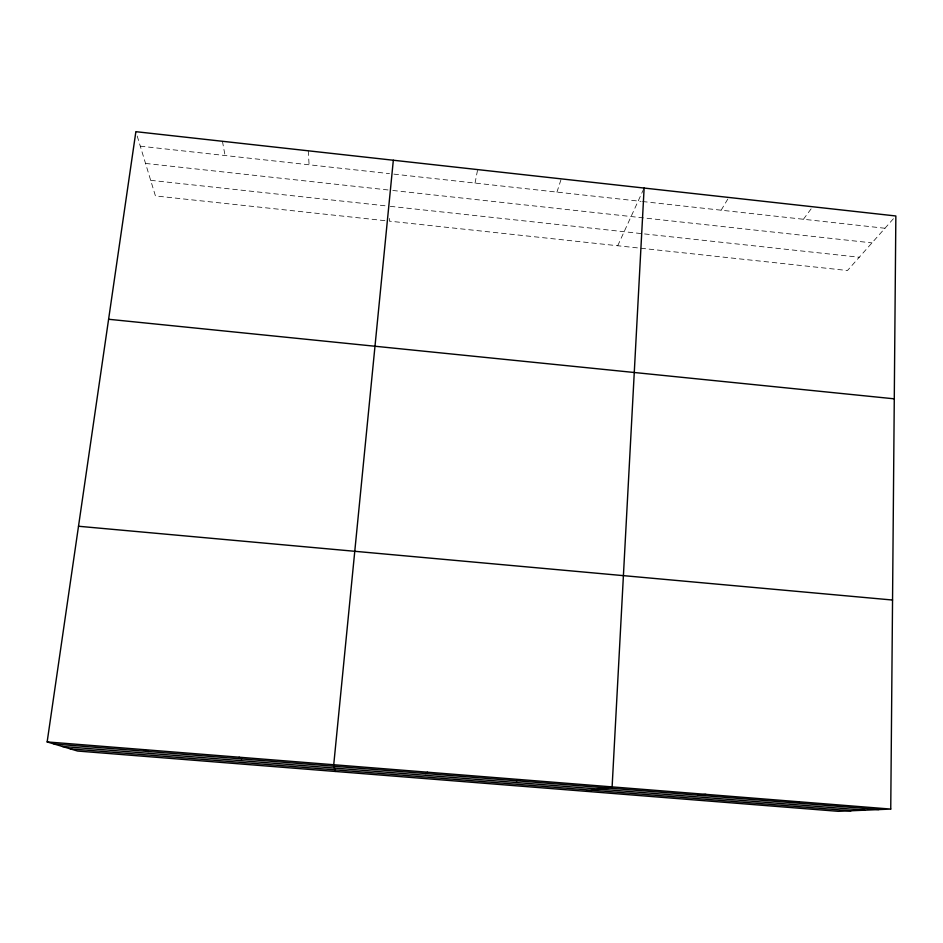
<?xml version="1.0" encoding="UTF-8"?>
<svg xmlns="http://www.w3.org/2000/svg" width="943" height="943" viewBox="0 0 943 943"><rect width="100%" height="100%" fill="white"/><g stroke="black" fill="none" stroke-linecap="round" stroke-linejoin="round"><path stroke-width="0.71" stroke-dasharray="4.71 3.54" d="M389.506 218.446L389.329 221.133L847.486 270.511L894.942 216.996M475.036 183.072L477.653 169.587M556.948 192.101L561.25 178.864M617.712 245.746L643.527 189.354M721.147 210.195L728.774 197.441M803.412 219.271L812.677 206.753M145.54 163.434L388.445 190.003M392.783 190.474L871.992 242.881M150.691 180.325L385.97 205.869M390.296 206.34L859.262 257.239M384.944 220.662L155.43 195.932L135.875 131.678M140.283 146.177L389.494 173.642M393.868 174.125L641.087 201.378M642.537 201.531L884.958 228.253M222.442 141.273L225.059 155.524M308.255 150.797L309.092 164.789"/><path stroke-width="1.41" d="M890.746 809.07L895.85 215.982L135.875 131.678L47.15 741.929L77.585 751.041L838.292 811.322L890.746 809.07L47.15 741.929M644.128 188.058L612.113 786.898L586.31 791.354M393.325 160.227L333.728 764.738L335.26 771.468M425.658 773.543L427.415 772.187M516.375 780.757L520.206 779.578M697.997 795.197L705.906 794.36M788.855 802.422L798.78 801.75M54.069 744.003L878.852 809.577M62.273 746.455L864.743 810.19M70.254 748.848L850.975 810.78M78.505 526.253L892.55 600.031M108.598 319.264L894.282 398.83M143.607 749.602L148.299 751.5M239.133 757.205L241.632 758.915"/></g></svg>
